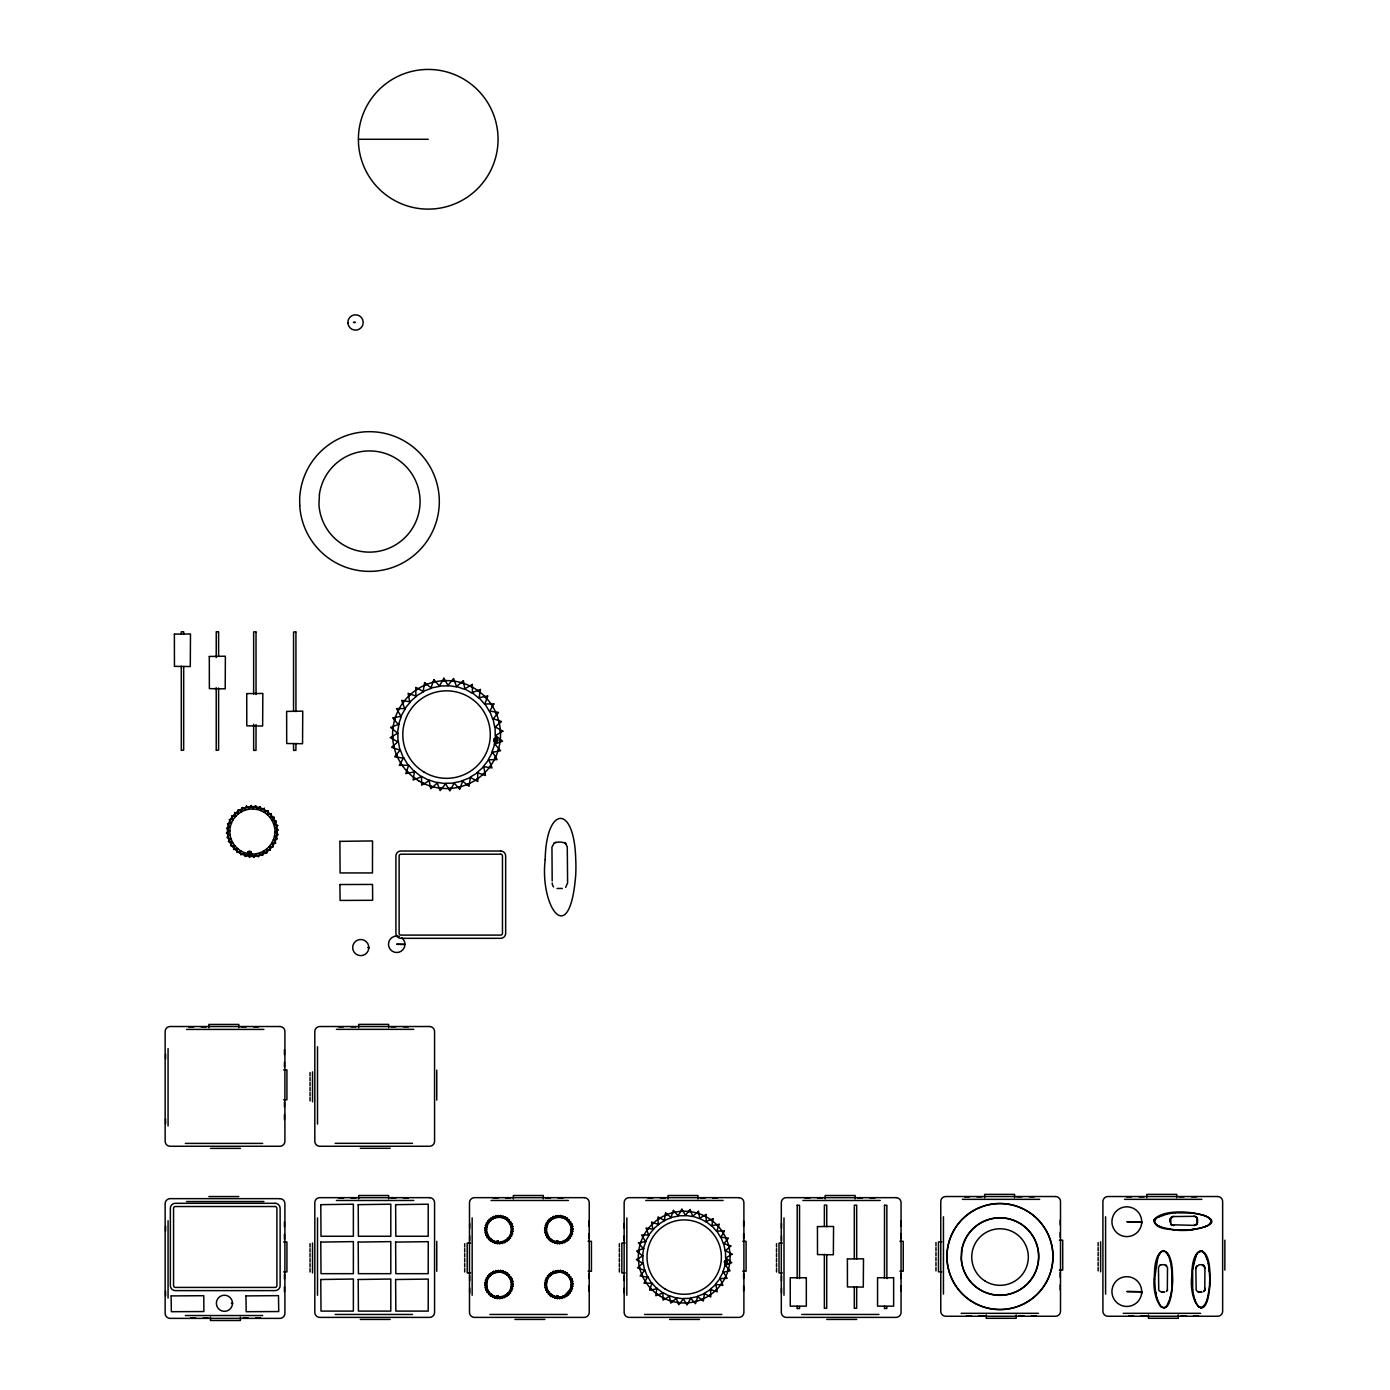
<?xml version="1.0" encoding="UTF-8"?>
<svg xmlns="http://www.w3.org/2000/svg" width="1390" height="1390" viewBox="0 0 1390 1390"><rect width="100%" height="100%" fill="white"/><g stroke="black" fill="none" stroke-linecap="round" stroke-linejoin="round"><path stroke-width="1.5" d="M181.291 666.21L181.308 749.888M183.689 666.54L183.671 750.079L181.326 750.409M216.215 687.685L216.232 749.888M216.215 657.609L216.249 631.738L218.578 631.807M218.612 688.015L218.595 750.079L216.249 750.409M218.612 655.802L218.595 632.259M253.64 724.19L253.658 749.888M253.64 694.131L253.658 631.911L256.003 631.807M256.038 724.538L256.003 750.339L253.675 750.409M256.038 694.461L256.021 632.259M293.551 743.528L293.568 749.888M293.551 711.298L293.568 632.068L295.914 631.807M295.948 743.859L295.914 750.339L293.585 750.409M295.948 711.645L295.931 632.259M797.165 1278.296L797.2 1205.286M799.563 1278.591L799.545 1205.929M824.357 1254.388L824.374 1307.868M824.357 1226.397L824.392 1205.061L826.72 1205.13M826.755 1254.684L826.72 1308.251L824.392 1308.32M826.755 1226.692L826.737 1205.703M854.294 1286.688L854.311 1307.868M854.294 1258.697L854.311 1205.217L856.657 1205.13M856.692 1286.984L856.657 1308.251L854.329 1308.32M856.692 1258.993L856.674 1205.703M884.474 1278.296L884.509 1205.286M886.872 1278.591L886.855 1205.929M181.291 633.979L181.326 631.738L183.654 631.807M799.563 1306.565L799.528 1308.477L797.2 1308.529M886.872 1306.565L886.837 1308.477L884.509 1308.529M1170.258 1222.418A28.947 6.203 89.5 0 1 1170.241 1219.378L1170.276 1218.578M1170.154 1219.36L1170.154 1219.325A18.487 3.961 89.5 0 0 1170.154 1221.584M1154.708 1278.14L1157.887 1257.377M1192.69 1289.816L1192.637 1269.383L1196.043 1255.587M232.478 1303.976A8.079 8.079 0 0 0 221.01 1295.966A8.079 8.079 0 0 0 219.811 1309.901A8.079 8.079 0 0 0 232.478 1303.976L232.53 1303.125M353.546 322.411L355.18 322.411M368.784 948.258A8.079 8.079 0 0 0 357.317 940.248A8.079 8.079 0 0 0 356.118 954.183A8.079 8.079 0 0 0 368.784 948.258L368.819 947.407M1167.339 1290.493L1167.513 1267.472L1164.681 1264.692M1204.765 1290.493L1204.939 1267.472L1202.089 1264.692M250.93 853.842L249.401 851.775M497.238 740.453L495.796 738.698M498.298 1296.575L497.411 1295.706M556.851 1240.905L558.068 1241.861M556.347 1297.009L556.834 1295.515L558.259 1296.47M727.022 1262.693C723.964 1263.788 727.752 1264.049 727.387 1261.495M1170.867 1263.649L1172.17 1274.699A91.392 91.392 0 0 1 1172.239 1283.596L1171.77 1289.364M1209.474 1286.532L1209.613 1283.578A90.941 90.941 0 0 0 1209.595 1274.699L1208.761 1266.221M1141.59 1223.443L1141.694 1221.897A14.908 14.908 0 0 0 1119.558 1208.692A14.908 14.908 0 0 0 1119.211 1234.511A14.908 14.908 0 0 0 1141.746 1221.897L1126.838 1221.706L1141.694 1221.897M558.172 1296.679L556.73 1297.2M227.56 829.066L227.734 827.745M277.183 833.705L277.044 835.043M392.884 729.281L393.248 726.414M500.261 739.306L499.948 742.191M638.583 1252.581L638.896 1250.149M729.854 1261.112L729.594 1263.562M1197.589 1222.522L1196.72 1224.538L1194.583 1225.372M494.249 740.627L494.301 739.689M497.863 1240.662C499.305 1241.34 493.45 1244.12 500.904 1242.017L499.809 1243.981L498.645 1242.052L497.325 1243.911L496.716 1241.131M496.282 1296.488L496.682 1295.688L496.508 1296.87M724.781 1262.363L725.893 1260.191L727.648 1262.311M1172.013 1286.497L1171.405 1292.109M1209.196 1289.364L1209.439 1286.497M494.197 740.21L494.753 739.046M247.802 853.234L248.549 851.896M1192.69 1269.435L1193.054 1266.707M1209.161 1289.329L1207.215 1299.372M1171.37 1292.04L1169.807 1299.372M1198.163 1292.005L1198.892 1292.04A18.487 3.961 -0.5 0 0 1201.151 1292.127M1170.293 1218.839L1171.527 1217.049A3.458 3.388 -12.9 0 1 1172.639 1216.563L1194.67 1216.32L1196.825 1217.379L1197.554 1219.551A21.284 4.57 89.5 0 1 1197.572 1220.576A31.501 6.759 89.5 0 1 1197.589 1222.019M1193.506 1264.118L1194.045 1261.703M1170.38 1297.044L1168.382 1303.16M228.36 824.843L228.724 823.558M276.071 839.23L276.436 837.944M394.604 720.142L395.403 717.379M497.846 751.26L498.645 748.48M640.06 1244.815L640.738 1242.469M727.804 1271.259L728.482 1268.914M1167.27 1214.009L1157.523 1217.414L1154.708 1220.02L1154.603 1221.88M1154.569 1220.959L1154.864 1220.038M1208.292 1225.268L1211.246 1221.723M1211.107 1222.644L1210.899 1219.881M556.504 1242.052C563.315 1242.121 550.006 1239.341 560.761 1242.017L559.666 1243.981L558.502 1242.052L557.199 1243.911L556.643 1240.731L556.4 1241.704M1194.653 1259.479L1196.842 1254.075M1206.537 1301.388L1207.198 1299.268M1197.346 1223.617L1196.72 1224.538M275.029 841.923L274.421 843.105M495.587 757.098L494.267 759.67M725.875 1276.228L724.763 1278.418M1157.905 1257.481L1158.617 1255.587M1169.094 1301.266L1166.731 1305.905M1206.503 1301.266L1204.157 1305.905M1167.513 1290.007L1166.384 1291.519M1204.922 1290.007L1203.74 1291.658M725.424 1260.4L724.312 1261.634A2.971 2.971 0 0 0 724.312 1262.172L725.928 1263.58M1158.652 1255.709L1160.268 1252.842M229.906 820.691L230.532 819.509M397.957 711.124L399.312 708.587M642.91 1237.152L644.057 1234.998M496.786 1297.461L498.367 1297.026L497.672 1295.741M232.113 816.99L232.929 815.93M272.892 845.641L272.127 846.736M402.735 703.149L404.473 700.855M490.965 765.143L489.297 767.506M646.958 1230.376L648.435 1228.43M721.949 1283.074L720.541 1285.072M1159.451 1254.214L1161.137 1251.903M1196.86 1254.214L1197.676 1252.842M1204.974 1304.55L1201.464 1307.834L1197.832 1305.94M497.047 741.27L496.126 741.687M1197.694 1252.981L1198.562 1251.903M1164.959 1307.504L1166.714 1305.783M1196.964 1265.856L1195.869 1268.027L1196.147 1289.729A3.458 3.388 77.1 0 0 1196.634 1290.771L1198.423 1291.988M1204.035 1290.876L1204.922 1289.503A3.805 3.805 0 0 0 1205.13 1288.235M1155.316 1219.117L1156.202 1218.231M1209.613 1224.434L1210.516 1223.548M234.858 813.793L235.814 812.872M408.66 696.234L410.728 694.236M269.104 849.985L270.06 849.064M482.764 774.543L484.849 772.545M651.98 1224.503L653.752 1222.8M714.981 1291.067L716.754 1289.347M248.515 852.122L249.401 857.422L251.972 854.225L247.924 853.582M250.461 854.485L250.044 854.728M556.521 1241.948L554.818 1243.442L554.367 1241.235L556.156 1241.843M496.647 1296.835L494.944 1298.33L494.51 1296.106L492.581 1295.167L492.651 1297.426L494.562 1296.245L496.525 1297.096M565.661 887.341L567.606 882.945L567.276 846.823L565.417 843.157L561.63 842.114A53.411 11.45 -0.5 0 0 559.18 842.132A36.088 7.732 -0.5 0 0 557.442 842.166L554.28 842.896L551.952 847.066L552.178 880.895M266.793 851.861L265.664 852.574M477.76 778.609L475.328 780.155M554.28 843L555.913 842.288M710.724 1294.507L708.657 1295.827M496.838 1295.88L497.968 1295.602M1161.154 1252.043L1162.04 1251.261M1198.58 1252.043L1202.228 1251.174L1204.852 1253.989M1165.845 1306.722L1164.038 1307.834M1203.271 1306.722L1200.526 1307.712M415.801 690.222L418.251 688.71M238.159 811.013L239.288 810.318M658.078 1219.395L660.146 1218.092M1164.177 1264.692A31.501 6.759 -0.5 0 0 1162.735 1264.709A21.284 4.57 -0.5 0 0 1161.71 1264.726L1159.538 1265.473L1158.478 1267.628L1158.721 1289.729A3.458 3.388 77.1 0 0 1159.225 1290.771L1161.484 1292.04A18.487 3.961 -0.5 0 0 1163.743 1292.127M1201.603 1264.692A31.501 6.759 -0.5 0 0 1200.161 1264.709A21.284 4.57 -0.5 0 0 1199.136 1264.726L1195.956 1267.211A3.805 3.805 0 0 0 1195.869 1268.497M1160.181 1265.022L1160.806 1264.796M557.668 1242.486L556.869 1242.417M556.938 1295.758L558.016 1295.758M1157.401 1217.397L1160.719 1215.868M1190.483 1229.82L1201.047 1228.152L1208.431 1225.285M424.141 685.548L426.799 684.401M242.016 808.858L243.233 808.337M262.953 854.068L261.737 854.624M469.472 783.369L466.832 784.568M665.15 1215.399L667.409 1214.443M703.688 1298.573L701.446 1299.581M1205.113 1226.814L1206.833 1226.067M725.337 1260.608L726.049 1260.591M1162.057 1251.4L1164.803 1251.313L1167.426 1253.989M1199.466 1251.4L1202.228 1251.313M495.466 738.716L495.969 738.542M249.088 851.827L249.731 851.636M432.898 682.42L435.713 681.726M246.065 807.416L247.351 807.103M457.935 787.296L460.733 786.601M257.619 855.875L258.922 855.562M672.604 1212.758L674.984 1212.167M693.871 1301.891L696.268 1301.301M249.939 854.937L248.949 854.728M1167.183 1213.974L1169.824 1213.54M1169.755 1213.505L1172.517 1213.157M1196.078 1229.177L1187.581 1230.011A90.941 90.941 0 0 1 1178.703 1230.028L1172.917 1229.611M451.264 788.356L448.397 788.46M254.492 856.379L253.223 856.414M688.206 1302.795L685.774 1302.882M1172.465 1213.105L1175.349 1212.862M1175.297 1212.827L1192.915 1213.053M355.423 322.445L353.546 322.393M442.385 680.787L445.252 680.683M250.443 806.652L251.764 806.617M680.648 1211.368L683.098 1211.281M1164.038 1307.695L1161.293 1306.843M1171.144 1224.729L1194.41 1225.389M358.446 139.278L358.498 143.517A69.848 69.848 0 0 0 464.694 198.84A69.848 69.848 0 0 0 463.687 79.108A69.848 69.848 0 0 0 358.446 136.203L358.446 139.278L428.224 139.278M188.692 1026.915L193.679 1026.915M201.168 1026.915L206.154 1026.915M241.078 1026.915L246.065 1026.915M253.553 1026.915L258.54 1026.915M338.517 1026.862L343.504 1026.862M350.992 1026.862L355.979 1026.862M390.903 1026.862L395.889 1026.862M403.378 1026.862L408.365 1026.862M186.59 1029.417L263.909 1029.417M336.415 1029.347L413.751 1029.347M283.595 1069.866L286.931 1069.866L286.931 1099.785L283.595 1099.785M335.181 1143.327L412.5 1143.327M185.339 1143.397L262.675 1143.397M360.288 1148.296L390.225 1148.296M210.463 1148.383L240.401 1148.383M208.865 1196.564L238.802 1196.564M964.469 1196.86L969.456 1196.86M976.944 1196.86L981.913 1196.86M1016.855 1196.86L1021.841 1196.86M1029.33 1196.86L1034.299 1196.86M1126.612 1196.86L1131.599 1196.86M1139.088 1196.86L1144.074 1196.86M1178.998 1196.86L1183.985 1196.86M1191.473 1196.86L1196.46 1196.86M338.517 1197.989L343.504 1197.989M350.992 1197.989L355.979 1197.989M390.903 1197.989L395.889 1197.989M403.378 1197.989L408.365 1197.989M493.189 1197.989L498.176 1197.989M505.665 1197.989L510.651 1197.989M545.575 1197.989L550.562 1197.989M558.05 1197.989L563.037 1197.989M647.844 1197.989L652.831 1197.989M660.32 1197.989L665.306 1197.989M700.23 1197.989L705.216 1197.989M712.705 1197.989L717.692 1197.989M805.001 1197.989L809.988 1197.989M817.476 1197.989L822.463 1197.989M857.387 1197.989L862.373 1197.989M869.862 1197.989L874.849 1197.989M962.366 1199.344L1039.685 1199.344M1124.51 1199.344L1201.829 1199.344M336.415 1200.474L413.751 1200.474M491.087 1200.474L568.406 1200.474M645.742 1200.474L723.078 1200.474M802.899 1200.474L880.235 1200.474M186.59 1201.533L263.909 1201.533M797.2 1205.269L799.528 1205.269M884.509 1205.269L886.837 1205.269M1059.371 1240.193L1062.707 1240.193L1062.707 1270.112L1059.371 1270.112M588.092 1241.322L591.428 1241.322L591.428 1271.242L588.092 1271.242M742.764 1241.322L746.082 1241.322L746.082 1271.242L742.764 1271.242M899.921 1241.322L903.239 1241.322L903.239 1271.242L899.921 1271.242M283.595 1241.982L286.931 1241.982L286.931 1271.919L283.595 1271.919M941.794 1241.896L938.476 1241.896L938.476 1271.815L941.794 1271.815M470.515 1243.025L467.196 1243.025L467.196 1272.945L470.515 1272.945M625.187 1243.025L621.851 1243.025L621.851 1272.945L625.187 1272.945M782.344 1243.025L779.008 1243.025L779.008 1272.945L782.344 1272.945M961.115 1313.324L1038.452 1313.324M1123.259 1313.324L1200.595 1313.324M335.181 1314.454L412.5 1314.454M489.836 1314.454L567.172 1314.454M644.508 1314.454L721.827 1314.454M801.665 1314.454L878.984 1314.454M185.339 1315.531L262.675 1315.531M966.502 1315.826L971.488 1315.826M978.977 1315.826L983.964 1315.826M1018.887 1315.826L1023.874 1315.826M1031.363 1315.826L1036.349 1315.826M1128.645 1315.826L1133.632 1315.826M1141.12 1315.826L1146.107 1315.826M1181.031 1315.826L1186.018 1315.826M1193.506 1315.826L1198.493 1315.826M190.725 1318.015L195.712 1318.015M203.201 1318.015L208.187 1318.015M243.111 1318.015L248.098 1318.015M255.586 1318.015L260.573 1318.015M360.288 1319.423L390.225 1319.423M514.96 1319.423L544.88 1319.423M669.615 1319.423L699.552 1319.423M826.772 1319.423L856.709 1319.423M557.043 888.471L557.147 888.471A49.067 10.512 -0.5 0 0 562.307 888.436M1198.945 1292.127L1198.962 1292.04A28.947 6.203 -0.5 0 0 1202.003 1292.022M1161.536 1292.127L1161.536 1292.04A28.947 6.203 -0.5 0 0 1164.594 1292.022M367.672 947.528L368.819 947.563M231.365 1303.247L232.512 1303.281M497.411 1240.818L498.298 1241.044M451.663 680.909L454.53 681.256M442.003 788.304L439.136 788.008M254.735 806.721L256.055 806.878M250.269 856.344L248.932 856.205M688.554 1211.472L690.986 1211.767M680.336 1302.76L677.886 1302.517M494.44 741.061L495.657 741.913M249.244 854.972L248.063 853.86M726.067 1260.296L727.005 1261.06M1192.863 1213.105L1202.906 1215.034M1162.926 1227.648L1172.969 1229.577M556.382 1296.696L558.624 1297.044L557.199 1298.799L556.139 1296.609M1167.669 1228.76L1170.241 1229.212M495.952 738.698L497.22 739.966M495.344 741.704L494.145 740.835M249.714 851.792L250.982 852.522M461.08 682.664L463.843 683.463M430.222 785.976L433.002 786.775M259.079 807.52L260.364 807.903M244.831 855.267L246.099 855.649M696.546 1212.966L698.909 1213.644M670.327 1300.779L672.691 1301.457M1202.802 1215.069L1204.922 1215.711M1160.911 1226.953L1163.013 1227.613M1202.836 1265.248L1204.748 1267.159A3.788 3.788 0 0 1 1204.974 1268.41M1203.149 1264.917L1204.122 1265.63M424.211 783.682L421.639 782.379M242.034 854.207L240.852 853.616M665.202 1298.833L663.03 1297.721M1204.817 1215.746L1206.694 1216.458M1159.138 1226.206L1161.015 1226.936M1206.572 1216.493L1210.395 1218.978M1157.609 1225.424L1159.243 1226.188M469.837 685.913L472.374 687.268M263.127 809.032L264.309 809.658M704 1215.711L706.155 1216.876M564.323 842.514L565.886 843.713M1165.776 1264.935L1166.697 1265.63M477.656 690.552L479.984 692.272M415.905 778.939L413.56 777.271M266.741 811.169L267.818 811.969M238.211 852.018L237.117 851.253M710.638 1219.656L712.618 1221.115M658.165 1294.802L656.149 1293.378M1208.084 1217.275L1211.368 1220.802M1156.376 1224.573L1157.748 1225.389M1171.492 1224.938L1170.641 1224.156M248.428 854.624L247.82 853.582M1155.438 1223.704L1156.515 1224.555M1196.425 1217.379L1195.053 1216.493A3.805 3.805 0 0 0 1193.784 1216.302M1171.423 1224.451L1172.778 1225.337A3.805 3.805 0 0 0 1174.046 1225.546M1203.132 1251.921L1204.001 1252.807M1165.706 1251.921L1166.575 1252.807M1198.701 1306.982L1195.417 1301.683L1193.576 1295.028M1160.424 1305.94L1161.293 1306.982M484.762 696.546L486.761 698.631M406.714 770.929L408.73 773.014M716.684 1224.764L718.387 1226.536M270.025 813.949L270.946 814.905M233.954 848.317L234.893 849.273M650.346 1287.991L652.049 1289.764M553.585 886.942L553.168 886.386A5.855 5.734 77.1 0 1 552.369 884.388L552.195 882.998M1154.795 1222.8L1155.577 1223.687M1160.407 1306.079L1156.671 1297.513L1155.316 1289.764M490.948 703.913L492.477 706.363M721.949 1231.019L723.234 1233.104M400.668 762.884L402.197 765.317M645.203 1281.146L646.489 1283.213M272.892 817.355L273.587 818.484M231.157 844.599L231.869 845.728M1204.869 1253.867L1207.093 1259.149M1167.444 1253.867L1168.226 1255.448M495.5 711.993L496.664 714.651M725.823 1237.899L726.796 1240.158M397.627 757.255L396.463 754.596M642.614 1276.368L641.624 1274.109M274.994 821.09L275.533 822.307M229.767 841.993L229.228 840.776M1197.381 1218.283L1196.981 1217.466L1197.433 1218.37M1205.669 1255.344L1206.416 1257.064M1196.199 1303.299L1194.757 1299.598M1168.26 1255.344L1169.668 1259.149M1154.447 1221.88L1154.934 1222.783M1207.111 1259.045L1207.702 1261.338M1169.702 1259.045L1170.293 1261.338M1156.706 1297.409L1157.331 1299.598M728.447 1245.179L729.038 1247.577M639.278 1266.307L639.869 1268.688M498.61 720.576L499.305 723.373M393.7 745.422L394.395 748.237M276.419 825.052L276.749 826.338M227.943 836.537L228.255 837.822M1196.998 1218.37L1197.051 1223.269L1195.139 1225.163A3.788 3.788 0 0 1 1193.871 1225.389M1170.849 1223.461L1170.797 1218.578L1172.708 1216.684A3.788 3.788 0 0 1 1173.977 1216.458M1207.736 1261.251L1208.257 1263.719M1170.328 1261.251L1170.832 1263.719M1208.292 1263.649L1208.727 1266.29M1193.541 1295.098L1192.742 1289.764M1155.698 1292.474L1156.167 1295.028M729.889 1252.998L729.993 1255.431M500.296 729.767L500.417 732.634M277.201 829.291L277.253 830.612M1209.109 1268.983L1209.387 1271.798M1155.281 1289.816L1154.708 1279.373M638.392 1258.419L638.479 1260.869M392.675 736.144L392.762 739.028M227.456 832.245L227.508 833.566M884.492 1308.077L884.474 1306.27M797.182 1308.077L797.165 1306.27M183.671 632.259L183.689 634.327M947.32 1259.74L947.268 1254.232M1192.099 1281.111L1192.081 1278.122M1224.851 1240.193L1224.851 1270.112M1178.32 1314.975L1178.32 1318.293L1148.383 1318.293L1148.383 1314.975M1176.722 1197.711L1176.722 1194.375L1146.785 1194.375L1146.785 1197.711M1154.673 1278.122L1154.673 1279.373M1105.589 1216.771L1105.589 1294.107M1100.619 1241.896L1100.619 1271.815M1098.135 1242.538L1098.135 1245.927M1098.135 1247.525L1098.135 1250.913M1098.135 1252.512L1098.135 1255.9M1098.135 1257.516L1098.135 1260.886M1098.135 1262.502L1098.135 1265.873M1098.135 1267.489L1098.135 1270.877M1060.223 1220.003L1060.223 1224.99M1060.223 1232.478L1060.223 1237.465M1060.223 1272.389L1060.223 1277.375M1060.223 1284.864L1060.223 1289.851M1016.16 1314.975L1016.16 1318.293L986.24 1318.293L986.24 1314.975M1014.578 1197.711L1014.578 1194.375L984.641 1194.375L984.641 1197.711M943.445 1216.771L943.445 1294.107M935.974 1242.538L935.974 1245.927M935.974 1247.525L935.974 1250.913M935.974 1252.512L935.974 1255.9M935.974 1257.516L935.974 1260.886M935.974 1262.502L935.974 1265.873M935.974 1267.489L935.974 1270.877M900.772 1221.132L900.772 1226.119M900.772 1233.608L900.772 1238.594M900.772 1273.518L900.772 1278.505M900.772 1285.993L900.772 1290.98M855.111 1198.84L855.111 1195.504L825.174 1195.504L825.174 1198.84M783.995 1217.901L783.995 1295.237M781.493 1223.287L781.493 1228.274M781.493 1235.762L781.493 1240.749M781.493 1275.673L781.493 1280.659M781.493 1288.148L781.493 1293.134M776.524 1243.668L776.524 1247.056M776.524 1248.654L776.524 1252.043M776.524 1253.641L776.524 1257.029M776.524 1258.645L776.524 1262.016M776.524 1263.632L776.524 1267.002M776.524 1268.618L776.524 1271.989M743.615 1221.132L743.615 1226.119M743.615 1233.608L743.615 1238.594M743.615 1273.518L743.615 1278.505M743.615 1285.993L743.615 1290.98M697.954 1198.84L697.954 1195.504L668.017 1195.504L668.017 1198.84M626.838 1217.901L626.838 1295.237M624.336 1223.287L624.336 1228.274M624.336 1235.762L624.336 1240.749M624.336 1275.673L624.336 1280.659M624.336 1288.148L624.336 1293.134M619.367 1243.668L619.367 1247.056M619.367 1248.654L619.367 1252.043M619.367 1253.641L619.367 1257.029M619.367 1258.645L619.367 1262.016M619.367 1263.632L619.367 1267.002M619.367 1268.618L619.367 1271.989M588.943 1221.132L588.943 1226.119M588.943 1233.608L588.943 1238.594M588.943 1273.518L588.943 1278.505M588.943 1285.993L588.943 1290.98M543.299 1198.84L543.299 1195.504L513.362 1195.504L513.362 1198.84M472.166 1217.901L472.166 1295.237M469.681 1223.287L469.681 1228.274M469.681 1235.762L469.681 1240.749M469.681 1275.673L469.681 1280.659M469.681 1288.148L469.681 1293.134M464.694 1243.668L464.694 1247.056M464.694 1248.654L464.694 1252.043M464.694 1253.641L464.694 1257.029M464.694 1258.645L464.694 1262.016M464.694 1263.632L464.694 1267.002M464.694 1268.618L464.694 1271.989M436.755 1070.178L436.755 1100.115M436.755 1241.322L436.755 1271.242M388.627 1027.697L388.627 1024.378L358.707 1024.378L358.707 1027.697M388.627 1198.84L388.627 1195.504L358.707 1195.504L358.707 1198.84M317.511 1046.774L317.511 1124.11M317.511 1217.901L317.511 1295.237M312.541 1071.881L312.541 1101.818M312.541 1243.025L312.541 1272.945M310.04 1072.541L310.04 1075.929M310.04 1077.528L310.04 1080.916M310.04 1082.515L310.04 1085.903M310.04 1087.519L310.04 1090.889M310.04 1092.505L310.04 1095.876M310.04 1097.492L310.04 1100.863M310.04 1243.668L310.04 1247.056M310.04 1248.654L310.04 1252.043M310.04 1253.641L310.04 1257.029M310.04 1258.645L310.04 1262.016M310.04 1263.632L310.04 1267.002M310.04 1268.618L310.04 1271.989M284.446 1049.676L284.446 1054.663M284.446 1062.151L284.446 1067.138M284.446 1102.062L284.446 1107.048M284.446 1114.537L284.446 1119.523M284.446 1221.81L284.446 1226.797M284.446 1234.285L284.446 1239.272M284.446 1274.196L284.446 1279.182M284.446 1286.671L284.446 1291.658M240.401 1317.181L240.401 1320.5L210.463 1320.5L210.463 1317.181M238.802 1027.766L238.802 1024.447L208.865 1024.447L208.865 1027.766M168.068 1048.633L168.068 1125.952M168.068 1220.75L168.068 1298.086M165.584 1054.002L165.584 1058.989M165.584 1118.863L165.584 1123.85M165.584 1226.136L165.584 1231.123M165.584 1290.997L165.584 1295.984M1187.616 1230.063A91.392 91.392 0 0 1 1178.685 1230.081M1209.63 1274.682A91.392 91.392 0 0 1 1209.665 1283.596M1172.17 1274.699A90.941 90.941 0 0 1 1172.204 1283.578M947.094 1254.214A52.907 52.907 0 0 1 1026.828 1210.951A52.907 52.907 0 0 1 1027.575 1301.666A52.907 52.907 0 0 1 947.129 1259.757M401.641 937.677A8.236 8.236 0 0 1 401.467 951.021A8.236 8.236 0 0 1 388.853 946.729A8.236 8.236 0 0 1 396.828 936.043M397.679 936.096A8.236 8.236 0 0 1 399.364 936.478M171.126 1295.914L171.352 1311.708L203.896 1311.552L203.774 1295.706L171.126 1295.914M245.96 1295.914L246.186 1311.708L278.73 1311.552L278.487 1295.636L245.96 1295.914M320.777 1279.512L321.003 1311.1L353.373 1311.1L353.373 1279.026L320.777 1279.512M320.777 1242.087L321.003 1273.674L353.373 1273.674L353.373 1241.618L320.777 1242.087M320.777 1204.661L321.003 1236.266L353.373 1236.266L353.373 1204.192L320.777 1204.661M339.89 884.648L340.098 900.442L372.659 900.303L372.537 884.44L339.959 884.526M339.89 841.35L340.098 872.937L372.468 872.937L372.537 840.933L339.89 841.35M358.203 1279.512L358.411 1311.1L390.798 1311.1L390.798 1279.026L358.203 1279.512M358.203 1242.087L358.411 1273.674L390.798 1273.674L390.798 1241.618L358.203 1242.087M358.203 1204.661L358.411 1236.266L390.798 1236.266L390.798 1204.192L358.203 1204.661M395.629 1279.512L395.837 1311.1L428.207 1311.1L428.259 1279.095L395.629 1279.512M395.629 1242.087L395.837 1273.674L428.207 1273.674L428.259 1241.67L395.629 1242.087M395.629 1204.661L395.837 1236.266L428.207 1236.266L428.207 1204.192L395.629 1204.661M545.193 859.611C539.494 906.767 569.952 950.969 575.755 874.38A159.728 159.728 0 0 0 575.703 858.777C574.209 803.611 546.044 806.061 545.193 859.611M1154.482 1275.03C1150.503 1302.76 1169.876 1328.076 1172.517 1283.735A94.242 94.242 0 0 0 1172.482 1274.543C1172.396 1242.521 1154.204 1243.911 1154.482 1275.03M1191.908 1275.03C1187.911 1302.76 1207.302 1328.076 1209.926 1283.735A94.242 94.242 0 0 0 1209.908 1274.543C1209.821 1242.521 1191.63 1243.911 1191.908 1275.03M174.376 634.24L174.445 666.349L190.291 666.54L190.482 633.979L174.41 634.101M209.299 656.532L209.369 688.641L225.215 688.849L225.371 656.219L209.317 656.462M246.725 693.732L246.794 725.841L262.64 726.032L262.832 693.471L246.742 693.593M286.635 711.419L286.705 743.511L302.551 743.72L302.742 711.141L286.635 711.419M817.442 1226.64L817.511 1254.579L833.357 1254.753L833.566 1226.466L817.442 1226.588M847.379 1259.01L847.448 1286.931L863.294 1287.105L863.503 1258.819L847.379 1258.94M1141.694 1291.744L1141.59 1293.291L1141.694 1291.744A14.908 14.908 0 0 0 1119.558 1278.539A14.908 14.908 0 0 0 1119.211 1304.359A14.908 14.908 0 0 0 1141.746 1291.744L1126.838 1291.553L1141.694 1291.744M247.663 853.026L247.646 853.408A1.842 1.842 0 0 0 250.287 854.972A1.842 1.842 0 0 0 250.739 851.931A1.842 1.842 0 0 0 247.75 852.661L247.663 853.026M319.439 494.023L318.953 504.535A50.596 50.596 0 0 0 394.343 545.592A50.596 50.596 0 0 0 398.166 459.847A50.596 50.596 0 0 0 319.439 494.023M493.902 739.949L493.867 740.331A1.877 1.877 0 0 0 496.525 741.913A1.877 1.877 0 0 0 496.995 738.837A1.877 1.877 0 0 0 493.971 739.567L493.902 739.949M961.567 1250.792L961.22 1258.853A38.816 38.816 0 0 0 1019.026 1290.337A38.816 38.816 0 0 0 1021.963 1224.573A38.816 38.816 0 0 0 961.567 1250.792M961.758 1250.826L961.394 1258.836A38.625 38.625 0 0 0 1018.94 1290.181A38.625 38.625 0 0 0 1021.859 1224.729A38.625 38.625 0 0 0 961.758 1250.826M237.551 848.456L236.926 852.522L240.748 851.028L237.551 848.456M414.481 771.241L413.125 780.016L421.413 776.802L414.481 771.241M490.809 1238.994L490.461 1241.218L492.564 1240.401L494.562 1241.374L492.651 1242.538L492.581 1240.297L489.332 1237.448L488.602 1239.585L490.826 1239.15M490.809 1293.881L490.461 1296.106L492.564 1295.289L490.809 1293.881M550.683 1238.994L550.336 1241.218L552.438 1240.401L554.436 1241.374L552.508 1242.538L552.456 1240.297L550.683 1238.994M550.683 1293.881L550.336 1296.106L552.438 1295.289L550.683 1293.881M656.931 1288.252L655.802 1295.723L662.839 1292.978L656.931 1288.252M263.388 851.375L262.745 855.423L259.548 852.852L263.388 851.375M470.393 777.549L469.021 786.323L462.105 780.746L470.393 777.549M505.022 1240.592L504.674 1242.834L502.919 1241.409L500.834 1241.913L502.329 1243.616L503.058 1241.478L506.864 1239.359L506.916 1241.6L504.935 1240.523M505.022 1295.48L504.674 1297.704L502.919 1296.297L498.645 1296.94L499.809 1298.868L500.904 1296.887L502.329 1298.486L503.058 1296.349L505.022 1295.48M564.896 1240.592L564.531 1242.834L562.776 1241.409L566.72 1239.359L570.508 1234.111L571.672 1236.04L569.414 1236.092L570.386 1238.143L568.163 1237.812L568.701 1240.071L566.564 1239.341L566.773 1241.6L564.792 1240.523M564.896 1295.48L564.531 1297.704L562.776 1296.297L564.896 1295.48M704.469 1293.603L703.288 1301.075L697.415 1296.331L704.469 1293.603M275.064 831.985L274.421 836.033L278.243 834.573L275.064 831.985L274.786 827.953L278.382 829.934L274.873 832.054M495.674 735.588L494.267 744.362L502.555 741.183L495.674 735.588M511.451 1229.924L511.086 1232.166L513.188 1231.349L511.451 1229.924M511.451 1284.812L511.086 1287.036L513.188 1286.236L511.451 1284.812M571.307 1229.924L570.352 1234.216L572.558 1233.781L571.082 1232.079L573.062 1231.349L571.307 1229.924M571.307 1284.812L570.352 1289.086L572.558 1288.652L571.082 1286.949L573.062 1286.236L571.307 1284.812M725.945 1257.95L724.763 1265.404L731.818 1262.711L725.945 1257.95M268.027 810.683L267.366 814.731L264.187 812.125L268.027 810.683M480.436 689.492L478.994 698.267L472.131 692.637L480.436 689.492M507.576 1218.213L507.211 1220.437L509.887 1223.843L510.981 1221.88L508.723 1221.897L509.418 1219.864L507.194 1220.298L505.456 1219.013L507.576 1218.213M507.576 1273.101L507.211 1275.325L505.456 1273.9L507.576 1273.101M567.45 1218.213L567.085 1220.437L569.744 1223.843L570.856 1221.88L568.597 1221.897L569.292 1219.864L567.068 1220.298L565.33 1219.013L567.45 1218.213M567.45 1273.101L567.085 1275.325L565.33 1273.9L567.45 1273.101M713 1218.769L711.784 1226.223L705.946 1221.428L713 1218.769M242.242 807.503L241.565 811.552L245.405 810.109L242.242 807.503M424.628 682.612L423.168 691.369L431.473 688.259L424.628 682.612M493.38 1216.458L493.016 1218.7L495.135 1217.901L493.38 1216.458M493.38 1271.346L493.016 1273.57L491.157 1274.804L491.139 1272.545L493.103 1273.64L495.135 1272.788L493.38 1271.346M553.255 1216.458L552.89 1218.7L554.992 1217.901L553.255 1216.458M553.255 1271.346L552.89 1273.57L551.031 1274.804L551.013 1272.545L552.977 1273.64L559.284 1272.18L558.137 1270.234L557.025 1272.198L555.618 1270.582L554.853 1272.719L553.255 1271.346M665.567 1212.914L664.316 1220.368L671.387 1217.727L665.567 1212.914M230.358 826.772L229.663 830.82L226.518 828.197L230.358 826.772M398.93 724.294L397.436 733.051L390.607 727.387L398.93 724.294M486.865 1227.057L486.604 1231.54L489.211 1237.465L486.952 1237.5L488.046 1235.536L485.788 1235.31L487.212 1233.573L484.988 1232.895L486.709 1231.418L484.641 1230.445L486.587 1229.299L484.745 1227.839L486.865 1227.057M486.865 1281.945L487.126 1288.53L484.988 1287.765L486.709 1286.306L484.641 1285.316L486.587 1284.169L484.745 1282.727L486.865 1281.945M546.722 1227.057L546.478 1231.54L544.515 1230.445L546.461 1229.299L544.602 1227.839L546.722 1227.057L548.355 1223.061L546.096 1223.078L547.243 1225.024L545.141 1225.424L546.6 1227.144M546.722 1281.945L546.478 1286.428L544.515 1285.316L546.461 1284.169L544.602 1282.727L546.722 1281.945M643.726 1248.359L642.458 1255.795L636.655 1250.983L643.726 1248.359M1153.839 1219.986C1154.847 1230.098 1170.867 1229.003 1178.564 1230.359A94.242 94.242 0 0 0 1187.755 1230.324C1252.286 1221.202 1168.33 1200.63 1153.839 1219.986M234.858 845.659L233.537 849.551L237.568 848.734L234.858 845.659M408.66 765.178L405.81 773.605L414.533 771.85L408.66 765.178M489.332 1292.335L488.602 1294.472L490.826 1294.021L489.332 1292.335M549.189 1237.448L548.477 1239.585L550.683 1239.15L549.189 1237.448M549.189 1292.335L548.477 1294.472L550.683 1294.021L549.189 1292.335M651.98 1283.109L649.582 1290.25L656.984 1288.756L651.98 1283.109M259.808 852.974L258.488 856.866L255.777 853.773L259.808 852.974M462.644 781.006L459.777 789.416L453.939 782.726L462.644 781.006M562.915 1241.478L562.186 1243.616L560.709 1241.913L562.915 1241.478M562.915 1296.349L562.186 1298.486L560.709 1296.801L558.502 1296.94L559.666 1298.868L560.761 1296.887L562.915 1296.349M697.884 1296.557L695.452 1303.698L690.482 1298.017L697.884 1296.557M274.647 835.876L273.309 839.769L277.34 838.987L274.647 835.876M494.77 744.015L491.869 752.424L500.591 750.722L494.77 744.015M511.207 1232.079L510.478 1234.216L512.702 1233.781L511.207 1232.079M511.207 1286.949L510.478 1289.086L512.702 1288.652L511.207 1286.949M725.18 1265.109L722.731 1272.25L730.132 1270.807L725.18 1265.109M271.38 813.689L270.025 817.563L267.349 814.453L271.38 813.689M487.682 695.99L484.762 704.382L478.959 697.658L487.682 695.99M509.418 1274.752L508.671 1276.871L509.887 1278.713L510.981 1276.75L508.723 1276.784L507.194 1275.169L509.418 1274.752M569.292 1274.752L568.545 1276.871L569.744 1278.713L570.856 1276.75L568.597 1276.784L567.068 1275.169L569.292 1274.752M719.169 1224.295L716.684 1231.418L711.75 1225.702L719.169 1224.295M246.517 806.113L245.144 809.988L249.192 809.241L246.517 806.113M433.889 679.623L430.935 687.998L439.674 686.365L433.889 679.623M495.743 1215.711L494.996 1217.831L499.41 1217.31L498.263 1215.364L497.151 1217.327L495.743 1215.711M495.743 1270.582L494.996 1272.719L499.41 1272.18L498.263 1270.234L497.151 1272.198L495.743 1270.582M555.618 1215.711L554.853 1217.831L559.284 1217.31L558.137 1215.364L557.025 1217.327L555.618 1215.711M673.438 1210.377L670.936 1217.501L678.355 1216.111L673.438 1210.377M231.505 823.054L230.132 826.928L227.473 823.801L231.505 823.054M401.415 716.267L398.426 724.642L392.675 717.866L401.415 716.267M487.49 1225.024L486.726 1227.144L485.266 1225.424L487.49 1225.024M487.49 1279.895L486.726 1282.032L485.266 1280.312L487.49 1279.895M547.365 1279.895L546.6 1282.032L545.141 1280.312L547.365 1279.895L548.355 1277.949L546.096 1277.949L547.243 1279.895M645.829 1241.531L643.309 1248.637L638.41 1242.886L645.829 1241.531M273.587 839.577L271.623 843.174L275.724 843.087L273.587 839.577M492.494 752.007L488.22 759.791L497.099 759.6L492.494 752.007M510.634 1234.111L509.557 1236.092L511.815 1236.04L510.634 1234.111M510.634 1288.982L509.557 1290.963L511.815 1290.91L510.634 1288.982M570.508 1288.982L564.792 1295.41L566.773 1296.488L566.72 1294.229L568.701 1294.941L568.267 1292.735L570.386 1293.03L569.57 1290.928L571.672 1290.91L570.508 1288.982M723.252 1271.902L719.62 1278.522L727.161 1278.348L723.252 1271.902M255.882 853.947L253.901 857.543L251.781 854.016L255.882 853.947M454.165 783.126L449.856 790.893L445.286 783.265L454.165 783.126M690.674 1298.347L687.025 1304.949L683.133 1298.486L690.674 1298.347M232.53 842.166L230.514 845.745L234.632 845.693L232.53 842.166M403.621 757.62L399.278 765.351L408.156 765.247L403.621 757.62M488.046 1290.407L486.952 1292.387L489.211 1292.352L488.046 1290.407M547.921 1235.536L546.809 1237.5L549.067 1237.465L546.565 1231.418L544.863 1232.895L546.982 1233.642L545.644 1235.31L547.869 1235.675M547.921 1290.407L546.809 1292.387L549.067 1292.352L547.921 1290.407M647.723 1276.663L644.022 1283.248L651.58 1283.161L647.723 1276.663M274.23 817.337L272.214 820.917L270.129 817.372L274.23 817.337M493.867 703.879L489.506 711.628L484.988 703.983L493.867 703.879M724.416 1231.001L720.715 1237.586L716.875 1231.088L724.416 1231.001M251.104 805.488L249.071 809.049L253.189 809.032L251.104 805.488M443.827 678.25L439.431 685.965L448.31 685.895L443.827 678.25M681.882 1209.213L678.146 1215.764L685.704 1215.711L681.882 1209.213M233.329 819.492L231.296 823.054L229.228 819.509L233.329 819.492M405.376 708.57L400.963 716.267L396.48 708.605L405.376 708.57M488.498 1223.061L487.369 1225.024L486.239 1223.078L488.498 1223.061M488.498 1277.949L487.369 1279.895L486.239 1277.949L488.498 1277.949M649.199 1234.98L645.447 1241.531L641.641 1234.998L649.199 1234.98M271.901 843.105L269.33 846.319L273.396 846.927L271.901 843.105M488.811 759.652L483.268 766.585L492.043 767.923L488.811 759.652M509.696 1236.04L508.288 1237.812L510.53 1238.143L509.696 1236.04M509.696 1290.928L508.288 1292.7L510.53 1293.03L509.696 1290.928M720.124 1278.4L715.416 1284.291L722.87 1285.42L720.124 1278.4M445.703 783.699L440.126 790.615L436.929 782.327L445.703 783.699M498.749 1297.044L497.325 1298.799L496.369 1296.54L498.749 1297.044M683.48 1298.851L678.754 1304.724L676.026 1297.687L683.48 1298.851M231.001 838.587L228.394 841.767L232.46 842.427L231.001 838.587M400.303 749.888L394.69 756.768L403.465 758.193L400.303 749.888M487.212 1288.443L485.788 1290.198L488.012 1290.563L487.212 1288.443M547.069 1288.443L545.644 1290.198L547.869 1290.563L547.069 1288.443M644.891 1270.112L640.13 1275.951L647.584 1277.167L644.891 1270.112M276.349 821.299L273.743 824.478L272.301 820.639L276.349 821.299M498.437 712.479L492.807 719.36L489.68 711.037L498.437 712.479M512.145 1224.051L510.721 1225.806L509.922 1223.687L512.145 1224.051M512.145 1278.939L510.721 1280.694L509.922 1278.574L512.145 1278.939M572.02 1224.051L570.595 1225.806L569.796 1223.687L572.02 1224.051M572.02 1278.939L570.595 1280.694L569.796 1278.574L572.02 1278.939M728.308 1238.299L723.53 1244.154L720.854 1237.083L728.308 1238.299M255.604 805.661L252.997 808.824L257.046 809.501L255.604 805.661M453.557 678.615L447.893 685.461L456.667 686.938L453.557 678.615M500.73 1215.451L499.305 1217.188L503.632 1218.213L503.232 1215.989L501.512 1217.449L500.73 1215.451M500.73 1270.338L499.305 1272.076L501.529 1272.441L500.73 1270.338M560.604 1215.451L559.18 1217.188L563.506 1218.213L563.106 1215.989L561.369 1217.449L560.604 1215.451M560.604 1270.338L559.18 1272.076L561.404 1272.441L560.604 1270.338M690.152 1209.526L685.357 1215.347L692.793 1216.598L690.152 1209.526M235.692 816.399L233.068 819.561L231.643 815.704L235.692 816.399M410.45 701.88L404.785 708.709L401.693 700.369L410.45 701.88M489.784 1221.358L488.342 1223.096L487.56 1220.976L489.784 1221.358M489.784 1276.246L488.342 1277.983L487.56 1275.864L489.784 1276.246M549.658 1221.358L548.216 1223.096L547.434 1220.976L549.658 1221.358M549.658 1276.246L548.216 1277.983L547.434 1275.864L549.658 1276.246M653.526 1229.299L648.696 1235.102L646.072 1228.013L653.526 1229.299M248.167 853.825L245.074 856.553L244.275 852.522L248.167 853.825M437.45 782.865L430.778 788.738L429.024 780.033L437.45 782.865M496.647 1241.948L494.944 1243.442L494.51 1241.235L496.647 1241.948M556.521 1296.835L554.818 1298.33L554.367 1296.106L552.456 1295.167L552.508 1297.426L554.436 1296.245L556.521 1296.835M676.461 1298.138L670.797 1303.125L669.302 1295.723L676.461 1298.138M269.538 846.371L266.446 849.082L270.338 850.402L269.538 846.371M483.703 766.741L477.013 772.579L485.423 775.446L483.703 766.741M508.41 1237.847L506.707 1239.341L508.844 1240.071L508.41 1237.847M508.41 1292.735L506.707 1294.212L508.844 1294.941L508.41 1292.735M715.78 1284.429L710.099 1289.399L717.24 1291.831L715.78 1284.429M277.722 825.486L274.629 828.179L273.847 824.148L277.722 825.486M501.425 721.532L494.718 727.37L493.033 718.647L501.425 721.532M512.91 1226.362L511.207 1227.839L511.329 1229.976L513.275 1228.812L511.294 1227.717L510.773 1225.632L512.91 1226.362M572.784 1226.362L571.064 1227.839L570.647 1225.632L572.784 1226.362M512.91 1281.25L511.207 1282.727L510.773 1280.503L512.91 1281.25M572.784 1281.25L571.064 1282.727L570.647 1280.503L572.784 1281.25M730.845 1246.013L725.146 1250.965L723.703 1243.546L730.845 1246.013M238.472 813.81L235.362 816.486L234.597 812.438L238.472 813.81M230.08 834.695L226.97 837.371L230.844 838.726L230.08 834.695M416.479 696.268L409.737 702.037L408.104 693.315L416.479 696.268M398.322 741.461L391.58 747.247L399.955 750.183L398.322 741.461M491.313 1219.934L489.61 1221.41L489.193 1219.186L491.313 1219.934M551.187 1219.934L549.467 1221.41L549.05 1219.186L551.187 1219.934M491.313 1274.821L489.61 1276.281L489.193 1274.074L491.313 1274.821M551.187 1274.821L549.467 1276.281L549.05 1274.074L551.187 1274.821M546.565 1286.306L544.863 1287.765L546.982 1288.53L546.565 1286.306M658.634 1224.521L652.918 1229.438L651.528 1222.019L658.634 1224.521M643.205 1262.937L637.489 1267.854L644.595 1270.356L643.205 1262.937M260.121 806.634L256.994 809.293L260.868 810.683L260.121 806.634M463.357 680.735L456.58 686.486L464.938 689.475L463.357 680.735M503.232 1270.877L501.512 1272.336L503.632 1273.084L503.232 1270.877M563.106 1270.877L561.369 1272.336L563.506 1273.084L563.106 1270.877M698.475 1211.333L692.724 1216.215L699.83 1218.752L698.475 1211.333M244.379 852.782L240.887 854.92L240.783 850.819L244.379 852.782M429.284 780.572L421.709 785.211L421.483 776.332L429.284 780.572M669.528 1296.192L663.082 1300.137L662.891 1292.596L669.528 1296.192M266.724 849.116L263.214 851.236L266.81 853.217L266.724 849.116M477.621 772.649L470.029 777.253L477.812 781.528L477.621 772.649M506.864 1294.229L504.935 1295.41L506.916 1296.488L506.864 1294.229M710.603 1289.451L704.157 1293.36L710.776 1296.992L710.603 1289.451M502.85 731.175L495.24 735.762L495.066 726.866L502.85 731.175M573.132 1228.812L571.203 1229.976L571.168 1227.717L573.132 1228.812M513.275 1283.682L511.329 1284.847L511.294 1282.605L513.275 1283.682M573.132 1283.682L571.203 1284.847L571.168 1282.605L573.132 1283.682M732.061 1254.197L725.597 1258.089L725.441 1250.548L732.061 1254.197M423.516 691.664L415.888 696.199L415.766 687.32L423.516 691.664M241.721 811.691L238.194 813.776L238.142 809.675L241.721 811.691M229.871 830.82L226.344 832.923L229.923 834.921L229.871 830.82M397.87 733.069L390.225 737.603L397.974 741.947L397.87 733.069M493.103 1218.769L491.157 1219.916L491.139 1217.657L493.103 1218.769M552.977 1218.769L551.031 1219.916L551.013 1217.657L552.977 1218.769M664.629 1220.611L658.13 1224.468L658.043 1216.91L664.629 1220.611M642.823 1255.813L636.325 1259.653L642.91 1263.354L642.823 1255.813M472.357 684.436L464.694 688.919L472.426 693.315L472.357 684.436M264.291 808.337L260.747 810.422L264.326 812.438L264.291 808.337M505.526 1216.928L503.58 1218.074L505.543 1219.186L505.526 1216.928M565.382 1216.928L563.437 1218.074L565.4 1219.186L565.382 1216.928M505.526 1271.815L503.58 1272.945L505.543 1274.074L505.526 1271.815M565.382 1271.815L563.437 1272.945L565.4 1274.074L565.382 1271.815M706.137 1214.46L699.622 1218.283L706.19 1222.019L706.137 1214.46M404.924 944.401L396.723 944.279L404.924 944.401M500.678 851.01L400.893 851.01A4.987 4.987 0 0 0 395.907 855.997L395.907 933.315A4.987 4.987 0 0 0 400.893 938.319L500.678 938.319A4.987 4.987 0 0 0 505.665 933.315L505.665 855.997A4.987 4.987 0 0 0 500.678 851.01M500.678 854.207L400.893 854.207A1.79 1.79 0 0 0 399.121 855.997L399.121 933.315A1.79 1.79 0 0 0 400.893 935.105L500.678 935.105A1.79 1.79 0 0 0 502.468 933.315L502.468 855.997A1.79 1.79 0 0 0 500.678 854.207M279.894 1026.515L170.136 1026.515A4.987 4.987 0 0 0 165.149 1031.519L165.149 1141.277A4.987 4.987 0 0 0 170.136 1146.264L279.894 1146.264A4.987 4.987 0 0 0 284.898 1141.277L284.898 1031.519A4.987 4.987 0 0 0 279.894 1026.515M429.58 1026.515L319.822 1026.515A4.987 4.987 0 0 0 314.818 1031.519L314.818 1141.277A4.987 4.987 0 0 0 319.822 1146.264L429.58 1146.264A4.987 4.987 0 0 0 434.566 1141.277L434.566 1031.519A4.987 4.987 0 0 0 429.58 1026.515M1055.514 1196.529L945.756 1196.529A4.987 4.987 0 0 0 940.769 1201.516L940.769 1311.274A4.987 4.987 0 0 0 945.756 1316.26L1055.514 1316.26A4.987 4.987 0 0 0 1060.501 1311.274L1060.501 1201.516A4.987 4.987 0 0 0 1055.514 1196.529M1217.657 1196.529L1107.899 1196.529A4.987 4.987 0 0 0 1102.913 1201.516L1102.913 1311.274A4.987 4.987 0 0 0 1107.899 1316.26L1217.657 1316.26A4.987 4.987 0 0 0 1222.644 1311.274L1222.644 1201.516A4.987 4.987 0 0 0 1217.657 1196.529M429.58 1197.659L319.822 1197.659A4.987 4.987 0 0 0 314.818 1202.645L314.818 1312.403A4.987 4.987 0 0 0 319.822 1317.39L429.58 1317.39A4.987 4.987 0 0 0 434.566 1312.403L434.566 1202.645A4.987 4.987 0 0 0 429.58 1197.659M584.234 1197.659L474.476 1197.659A4.987 4.987 0 0 0 469.49 1202.645L469.49 1312.403A4.987 4.987 0 0 0 474.476 1317.39L584.234 1317.39A4.987 4.987 0 0 0 589.221 1312.403L589.221 1202.645A4.987 4.987 0 0 0 584.234 1197.659M738.907 1197.659L629.131 1197.659A4.987 4.987 0 0 0 624.145 1202.645L624.145 1312.403A4.987 4.987 0 0 0 629.131 1317.39L738.907 1317.39A4.987 4.987 0 0 0 743.893 1312.403L743.893 1202.645A4.987 4.987 0 0 0 738.907 1197.659M896.064 1197.659L786.288 1197.659A4.987 4.987 0 0 0 781.302 1202.645L781.302 1312.403A4.987 4.987 0 0 0 786.288 1317.39L896.064 1317.39A4.987 4.987 0 0 0 901.05 1312.403L901.05 1202.645A4.987 4.987 0 0 0 896.064 1197.659M279.894 1198.649L170.136 1198.649A4.987 4.987 0 0 0 165.149 1203.636L165.149 1313.394A4.987 4.987 0 0 0 170.136 1318.38L279.894 1318.38A4.987 4.987 0 0 0 284.898 1313.394L284.898 1203.636A4.987 4.987 0 0 0 279.894 1198.649M275.133 1203.306L175.349 1203.306A4.987 4.987 0 0 0 170.362 1208.292L170.362 1285.628A4.987 4.987 0 0 0 175.349 1290.615L275.133 1290.615A4.987 4.987 0 0 0 280.12 1285.628L280.12 1208.292A4.987 4.987 0 0 0 275.133 1203.306M275.133 1206.52L175.349 1206.52A1.79 1.79 0 0 0 173.559 1208.292L173.559 1285.628A1.79 1.79 0 0 0 175.349 1287.418L275.133 1287.418A1.79 1.79 0 0 0 276.905 1285.628L276.905 1208.292A1.79 1.79 0 0 0 275.133 1206.52M806.322 1277.757L790.25 1277.757L790.25 1306.148L806.322 1306.148L806.322 1277.757M893.631 1277.757L877.559 1277.757L877.559 1306.148L893.631 1306.148L893.631 1277.757M946.955 1259.757L946.92 1254.214A53.081 53.081 0 0 1 1026.915 1210.812A53.081 53.081 0 0 1 1027.662 1301.804A53.081 53.081 0 0 1 946.955 1259.757M347.865 322.914L347.865 322.115A7.68 7.68 0 0 1 359.437 315.843A7.68 7.68 0 0 1 359.541 329.013A7.68 7.68 0 0 1 347.865 322.914M299.754 505.769L299.684 498.454A69.848 69.848 0 0 1 404.942 441.36A69.848 69.848 0 0 1 405.95 561.091A69.848 69.848 0 0 1 299.754 505.769M985.145 1281.094A28.287 28.287 0 0 0 1028.305 1257.915A28.287 28.287 0 0 0 986.639 1232.131A28.287 28.287 0 0 0 985.145 1281.094M660.511 1296.384A45.887 45.887 0 0 0 730.08 1257.967A45.887 45.887 0 0 0 662.022 1216.928A45.887 45.887 0 0 0 660.511 1296.384M664.993 1288.93A37.182 37.182 0 0 0 721.375 1257.794A37.182 37.182 0 0 0 666.227 1224.538A37.182 37.182 0 0 0 664.993 1288.93M491.869 1296.314A13.726 13.726 0 0 0 512.684 1284.812A13.726 13.726 0 0 0 492.321 1272.545A13.726 13.726 0 0 0 491.869 1296.314M551.743 1296.314A13.726 13.726 0 0 0 572.541 1284.812A13.726 13.726 0 0 0 552.195 1272.545A13.726 13.726 0 0 0 551.743 1296.314M551.743 1241.426A13.726 13.726 0 0 0 572.541 1229.942A13.726 13.726 0 0 0 552.195 1217.657A13.726 13.726 0 0 0 551.743 1241.426M491.869 1241.426A13.726 13.726 0 0 0 512.684 1229.942A13.726 13.726 0 0 0 492.321 1217.657A13.726 13.726 0 0 0 491.869 1241.426M239.48 852.887A24.95 24.95 0 0 0 277.305 832.002A24.95 24.95 0 0 0 240.314 809.675A24.95 24.95 0 0 0 239.48 852.887M248.41 854.989A1.998 1.998 0 0 0 251.486 853.391A1.998 1.998 0 0 0 248.567 851.531A1.998 1.998 0 0 0 248.41 854.989M418.668 780.798A53.984 53.984 0 0 0 500.522 735.605A53.984 53.984 0 0 0 420.458 687.32A53.984 53.984 0 0 0 418.668 780.798M423.967 772.041A43.733 43.733 0 0 0 490.288 735.414A43.733 43.733 0 0 0 425.41 696.286A43.733 43.733 0 0 0 423.967 772.041M493.728 739.914A3.492 3.492 0 0 0 493.745 740.557A1.998 1.998 0 0 0 496.821 741.895A1.998 1.998 0 0 0 496.803 738.524A1.998 1.998 0 0 0 493.745 739.914"/></g></svg>
